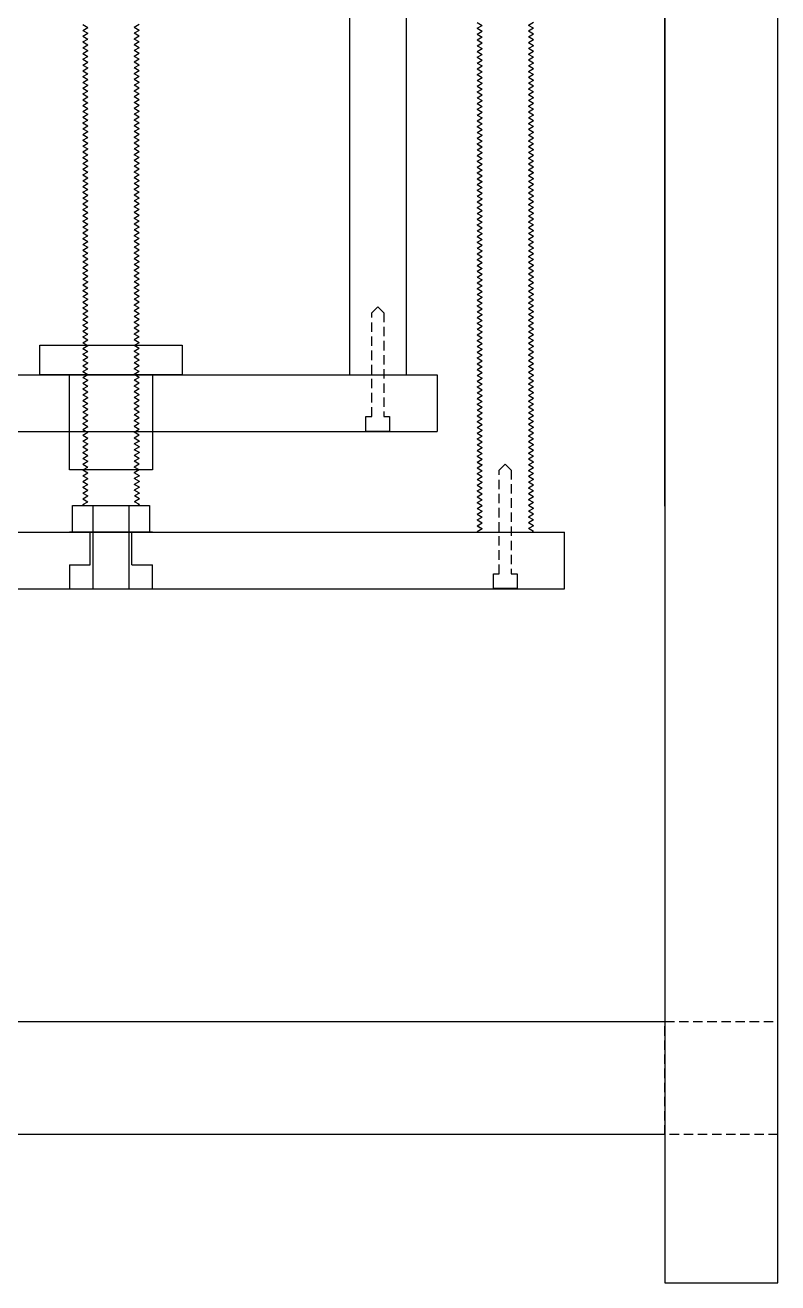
# Model space of a CAD drawing. Header units: centimetres. Extents: x -4347 to 28631, y 41590 to 109107.
# Drawn here: x 15240 to 15494, y 50086.8 to 50510.9 of the extents above; entities that cross this region are included whole.
import ezdxf

# ---------------------------------------------------------------- set-up
doc = ezdxf.new("R2010")
doc.units = ezdxf.units.CM
doc.header["$LTSCALE"] = 0.5
doc.linetypes.add('DASHED2', pattern=[9.525, 6.35, -3.175])

msp = doc.modelspace()

# ---------------------------------------------------------------- linework, layer by layer
for p, q in [((15455.882, 51248.694), (15455.882, 50086.794)), ((15493.982, 50086.794), (15493.982, 51248.694)), ((15349.457, 50932.944), (15349.457, 50392.944)), ((15368.507, 50932.944), (15368.507, 50392.944)), ((15455.882, 50348.694), (15455.882, 50798.694)), ((15259.457, 50511.044), (15261.149, 50510.067)), ((15259.457, 50509.094), (15261.149, 50510.071)), ((15278.507, 50511.044), (15276.815, 50510.067)), ((15278.507, 50509.094), (15276.815, 50510.071)), ((15392.465, 50511.735), (15394.157, 50510.758)), ((15392.465, 50509.785), (15394.157, 50510.762)), ((15392.465, 50509.785), (15394.157, 50508.808)), ((15411.515, 50511.735), (15409.823, 50510.758)), ((15411.515, 50509.785), (15409.823, 50510.762)), ((15411.515, 50509.785), (15409.823, 50508.808)), ((15259.457, 50509.094), (15261.149, 50508.117)), ((15259.457, 50507.144), (15261.149, 50508.121)), ((15259.457, 50507.144), (15261.149, 50506.167)), ((15259.457, 50505.194), (15261.149, 50506.171)), ((15278.507, 50509.094), (15276.815, 50508.117)), ((15278.507, 50507.144), (15276.815, 50508.121)), ((15278.507, 50507.144), (15276.815, 50506.167)), ((15278.507, 50505.194), (15276.815, 50506.171)), ((15392.465, 50507.835), (15394.157, 50508.812)), ((15392.465, 50507.835), (15394.157, 50506.858)), ((15392.465, 50505.885), (15394.157, 50506.862)), ((15392.465, 50505.885), (15394.157, 50504.908)), ((15411.515, 50507.835), (15409.823, 50508.812)), ((15411.515, 50507.835), (15409.823, 50506.858)), ((15411.515, 50505.885), (15409.823, 50506.862)), ((15411.515, 50505.885), (15409.823, 50504.908)), ((15259.457, 50505.194), (15261.149, 50504.217)), ((15259.457, 50503.244), (15261.149, 50504.221)), ((15259.457, 50503.244), (15261.149, 50502.267)), ((15259.457, 50501.294), (15261.149, 50502.271)), ((15259.457, 50501.294), (15261.149, 50500.317)), ((15278.507, 50505.194), (15276.815, 50504.217)), ((15278.507, 50503.244), (15276.815, 50504.221)), ((15278.507, 50503.244), (15276.815, 50502.267)), ((15278.507, 50501.294), (15276.815, 50502.271)), ((15278.507, 50501.294), (15276.815, 50500.317)), ((15392.465, 50503.935), (15394.157, 50504.912)), ((15392.465, 50503.935), (15394.157, 50502.958)), ((15392.465, 50501.985), (15394.157, 50502.962)), ((15392.465, 50501.985), (15394.157, 50501.008)), ((15411.515, 50503.935), (15409.823, 50504.912)), ((15411.515, 50503.935), (15409.823, 50502.958)), ((15411.515, 50501.985), (15409.823, 50502.962)), ((15411.515, 50501.985), (15409.823, 50501.008)), ((15259.457, 50499.344), (15261.149, 50500.321)), ((15259.457, 50499.344), (15261.149, 50498.367)), ((15259.457, 50497.394), (15261.149, 50498.371)), ((15259.457, 50497.394), (15261.149, 50496.417)), ((15278.507, 50499.344), (15276.815, 50500.321)), ((15278.507, 50499.344), (15276.815, 50498.367)), ((15278.507, 50497.394), (15276.815, 50498.371)), ((15278.507, 50497.394), (15276.815, 50496.417)), ((15392.465, 50500.035), (15394.157, 50501.012)), ((15392.465, 50500.035), (15394.157, 50499.058)), ((15392.465, 50498.085), (15394.157, 50499.062)), ((15392.465, 50498.085), (15394.157, 50497.108)), ((15392.465, 50496.135), (15394.157, 50497.112)), ((15411.515, 50500.035), (15409.823, 50501.012)), ((15411.515, 50500.035), (15409.823, 50499.058)), ((15411.515, 50498.085), (15409.823, 50499.062)), ((15411.515, 50498.085), (15409.823, 50497.108)), ((15411.515, 50496.135), (15409.823, 50497.112)), ((15259.457, 50495.444), (15261.149, 50496.421)), ((15259.457, 50495.444), (15261.149, 50494.467)), ((15259.457, 50493.494), (15261.149, 50494.471)), ((15259.457, 50493.494), (15261.149, 50492.517)), ((15278.507, 50495.444), (15276.815, 50496.421)), ((15278.507, 50495.444), (15276.815, 50494.467)), ((15278.507, 50493.494), (15276.815, 50494.471)), ((15278.507, 50493.494), (15276.815, 50492.517)), ((15392.465, 50496.135), (15394.157, 50495.158)), ((15392.465, 50494.185), (15394.157, 50495.162)), ((15392.465, 50494.185), (15394.157, 50493.208)), ((15392.465, 50492.235), (15394.157, 50493.212)), ((15411.515, 50496.135), (15409.823, 50495.158)), ((15411.515, 50494.185), (15409.823, 50495.162)), ((15411.515, 50494.185), (15409.823, 50493.208)), ((15411.515, 50492.235), (15409.823, 50493.212)), ((15259.457, 50491.544), (15261.149, 50492.521)), ((15259.457, 50491.544), (15261.149, 50490.567)), ((15259.457, 50489.594), (15261.149, 50490.571)), ((15259.457, 50489.594), (15261.149, 50488.617)), ((15259.457, 50487.644), (15261.149, 50488.621)), ((15278.507, 50491.544), (15276.815, 50492.521)), ((15278.507, 50491.544), (15276.815, 50490.567)), ((15278.507, 50489.594), (15276.815, 50490.571)), ((15278.507, 50489.594), (15276.815, 50488.617)), ((15278.507, 50487.644), (15276.815, 50488.621)), ((15392.465, 50492.235), (15394.157, 50491.258)), ((15392.465, 50490.285), (15394.157, 50491.262)), ((15392.465, 50490.285), (15394.157, 50489.308)), ((15392.465, 50488.335), (15394.157, 50489.312)), ((15411.515, 50492.235), (15409.823, 50491.258)), ((15411.515, 50490.285), (15409.823, 50491.262)), ((15411.515, 50490.285), (15409.823, 50489.308)), ((15411.515, 50488.335), (15409.823, 50489.312)), ((15259.457, 50487.644), (15261.149, 50486.667)), ((15259.457, 50485.694), (15261.149, 50486.671)), ((15259.457, 50485.694), (15261.149, 50484.717)), ((15259.461, 50483.742), (15261.153, 50484.719)), ((15278.504, 50483.742), (15276.812, 50484.719)), ((15278.507, 50487.644), (15276.815, 50486.667)), ((15278.507, 50485.694), (15276.815, 50486.671)), ((15278.507, 50485.694), (15276.815, 50484.717)), ((15392.465, 50488.335), (15394.157, 50487.358)), ((15392.465, 50486.385), (15394.157, 50487.362)), ((15392.465, 50486.385), (15394.157, 50485.408)), ((15392.465, 50484.435), (15394.157, 50485.412)), ((15392.465, 50484.435), (15394.157, 50483.458)), ((15411.515, 50488.335), (15409.823, 50487.358)), ((15411.515, 50486.385), (15409.823, 50487.362)), ((15411.515, 50486.385), (15409.823, 50485.408)), ((15411.515, 50484.435), (15409.823, 50485.412)), ((15411.515, 50484.435), (15409.823, 50483.458)), ((15259.461, 50483.742), (15261.153, 50482.766)), ((15259.461, 50481.792), (15261.153, 50482.769)), ((15259.461, 50481.792), (15261.153, 50480.816)), ((15259.461, 50479.842), (15261.153, 50480.819)), ((15278.504, 50483.742), (15276.812, 50482.766)), ((15278.504, 50481.792), (15276.812, 50482.769)), ((15278.504, 50481.792), (15276.812, 50480.816)), ((15278.504, 50479.842), (15276.812, 50480.819)), ((15392.465, 50482.485), (15394.157, 50483.462)), ((15392.465, 50482.485), (15394.157, 50481.508)), ((15392.465, 50480.535), (15394.157, 50481.512)), ((15392.465, 50480.535), (15394.157, 50479.558)), ((15411.515, 50482.485), (15409.823, 50483.462)), ((15411.515, 50482.485), (15409.823, 50481.508)), ((15411.515, 50480.535), (15409.823, 50481.512)), ((15411.515, 50480.535), (15409.823, 50479.558)), ((15259.461, 50479.842), (15261.153, 50478.866)), ((15259.461, 50477.892), (15261.153, 50478.869)), ((15259.461, 50477.892), (15259.937, 50477.617)), ((15259.461, 50477.892), (15261.153, 50476.916)), ((15259.461, 50475.942), (15261.153, 50476.919)), ((15259.461, 50475.942), (15261.153, 50474.966)), ((15278.504, 50479.842), (15276.812, 50478.866)), ((15278.504, 50477.892), (15276.812, 50478.869)), ((15278.511, 50477.892), (15276.818, 50476.916)), ((15278.511, 50475.942), (15276.818, 50476.919)), ((15278.511, 50475.942), (15276.818, 50474.966)), ((15278.504, 50477.892), (15278.028, 50477.617)), ((15392.465, 50478.585), (15394.157, 50479.562)), ((15392.465, 50478.585), (15394.157, 50477.608)), ((15392.465, 50476.635), (15394.157, 50477.612)), ((15392.465, 50476.635), (15394.157, 50475.658)), ((15411.515, 50478.585), (15409.823, 50479.562)), ((15411.515, 50478.585), (15409.823, 50477.608)), ((15411.515, 50476.635), (15409.823, 50477.612)), ((15411.515, 50476.635), (15409.823, 50475.658)), ((15259.461, 50473.992), (15261.153, 50474.969)), ((15259.461, 50473.992), (15261.153, 50473.016)), ((15259.461, 50472.042), (15261.153, 50473.019)), ((15259.461, 50472.042), (15261.153, 50471.066)), ((15278.511, 50473.992), (15276.818, 50474.969)), ((15278.511, 50473.992), (15276.818, 50473.016)), ((15278.511, 50472.042), (15276.818, 50473.019)), ((15278.511, 50472.042), (15276.818, 50471.066)), ((15392.465, 50474.689), (15394.157, 50475.666)), ((15392.465, 50474.685), (15394.157, 50475.662)), ((15392.465, 50474.689), (15394.157, 50473.712)), ((15392.465, 50474.685), (15394.157, 50473.708)), ((15392.465, 50472.739), (15394.157, 50473.716)), ((15392.465, 50472.735), (15394.157, 50473.712)), ((15392.465, 50472.739), (15394.157, 50471.762)), ((15392.465, 50472.735), (15394.157, 50471.758)), ((15392.465, 50470.789), (15394.157, 50471.766)), ((15392.465, 50470.785), (15394.157, 50471.762)), ((15411.515, 50474.685), (15409.823, 50475.662)), ((15411.515, 50474.685), (15409.823, 50473.708)), ((15411.515, 50472.739), (15409.823, 50473.716)), ((15411.515, 50472.735), (15409.823, 50473.712)), ((15411.515, 50472.739), (15409.823, 50471.762)), ((15411.515, 50472.735), (15409.823, 50471.758)), ((15411.515, 50470.789), (15409.823, 50471.766)), ((15411.515, 50470.785), (15409.823, 50471.762)), ((15259.461, 50470.092), (15261.153, 50471.069)), ((15259.461, 50470.092), (15261.153, 50469.116)), ((15259.461, 50468.142), (15261.153, 50469.119)), ((15259.461, 50468.142), (15261.153, 50467.166)), ((15278.511, 50470.092), (15276.818, 50471.069)), ((15278.511, 50470.092), (15276.818, 50469.116)), ((15278.511, 50468.142), (15276.818, 50469.119)), ((15278.511, 50468.142), (15276.818, 50467.166)), ((15392.465, 50470.789), (15394.157, 50469.812)), ((15392.465, 50470.785), (15393.674, 50470.087)), ((15392.465, 50468.839), (15394.157, 50469.816)), ((15392.465, 50468.839), (15394.157, 50467.862)), ((15392.465, 50466.889), (15394.157, 50467.866)), ((15411.515, 50470.789), (15409.823, 50469.812)), ((15411.515, 50468.839), (15409.823, 50469.816)), ((15411.515, 50468.839), (15409.823, 50467.862)), ((15411.515, 50466.889), (15409.823, 50467.866)), ((15411.515, 50470.785), (15410.306, 50470.087)), ((15259.461, 50466.192), (15261.153, 50467.169)), ((15259.461, 50466.192), (15261.153, 50465.216)), ((15259.461, 50464.242), (15261.153, 50465.219)), ((15259.461, 50464.242), (15261.153, 50463.266)), ((15259.461, 50462.292), (15261.153, 50463.269)), ((15278.511, 50466.192), (15276.818, 50467.169)), ((15278.511, 50466.192), (15276.818, 50465.216)), ((15278.511, 50464.242), (15276.818, 50465.219)), ((15278.511, 50464.242), (15276.818, 50463.266)), ((15278.511, 50462.292), (15276.818, 50463.269)), ((15392.465, 50466.889), (15394.157, 50465.912)), ((15392.465, 50464.939), (15394.157, 50465.916)), ((15392.465, 50464.939), (15394.157, 50463.962)), ((15392.465, 50462.989), (15394.157, 50463.966)), ((15392.465, 50462.989), (15394.157, 50462.012)), ((15411.515, 50466.889), (15409.823, 50465.912)), ((15411.515, 50464.939), (15409.823, 50465.916)), ((15411.515, 50464.939), (15409.823, 50463.962)), ((15411.515, 50462.989), (15409.823, 50463.966)), ((15411.515, 50462.989), (15409.823, 50462.012)), ((15259.461, 50462.292), (15261.153, 50461.316)), ((15259.461, 50460.342), (15261.153, 50461.319)), ((15259.461, 50460.342), (15261.153, 50459.366)), ((15259.461, 50458.392), (15261.153, 50459.369)), ((15278.511, 50462.292), (15276.818, 50461.316)), ((15278.511, 50460.342), (15276.818, 50461.319)), ((15278.511, 50460.342), (15276.818, 50459.366)), ((15278.511, 50458.392), (15276.818, 50459.369)), ((15392.465, 50462.985), (15394.157, 50462.008)), ((15392.465, 50462.981), (15394.157, 50462.004)), ((15392.465, 50461.039), (15394.157, 50462.016)), ((15392.465, 50461.035), (15394.157, 50462.012)), ((15392.465, 50461.031), (15394.157, 50462.008)), ((15392.465, 50461.039), (15393.674, 50460.341)), ((15392.465, 50461.035), (15394.157, 50460.058)), ((15392.465, 50461.031), (15394.157, 50460.054)), ((15392.465, 50459.085), (15394.157, 50460.062)), ((15392.465, 50459.081), (15394.157, 50460.058)), ((15392.465, 50459.085), (15394.157, 50458.108)), ((15392.465, 50459.081), (15393.674, 50458.383)), ((15411.515, 50461.039), (15409.823, 50462.016)), ((15411.515, 50461.035), (15409.823, 50462.012)), ((15411.515, 50461.031), (15409.823, 50462.008)), ((15411.515, 50461.035), (15409.823, 50460.058)), ((15411.515, 50461.031), (15409.823, 50460.054)), ((15411.515, 50459.085), (15409.823, 50460.062)), ((15411.515, 50459.081), (15409.823, 50460.058)), ((15411.515, 50459.085), (15409.823, 50458.108)), ((15411.515, 50461.039), (15410.306, 50460.341)), ((15411.515, 50459.081), (15410.306, 50458.383)), ((15259.461, 50458.392), (15261.153, 50457.416)), ((15259.461, 50456.442), (15261.153, 50457.419)), ((15259.461, 50456.442), (15261.153, 50455.466)), ((15259.461, 50454.492), (15261.153, 50455.469)), ((15278.511, 50458.392), (15276.818, 50457.416)), ((15278.511, 50456.442), (15276.818, 50457.419)), ((15278.511, 50456.442), (15276.818, 50455.466)), ((15278.511, 50454.492), (15276.818, 50455.469)), ((15392.465, 50457.135), (15394.157, 50458.112)), ((15392.465, 50457.135), (15394.157, 50456.158)), ((15392.465, 50455.185), (15394.157, 50456.162)), ((15392.465, 50455.185), (15394.157, 50454.208)), ((15393.78, 50457.894), (15394.157, 50458.112)), ((15410.199, 50457.894), (15409.823, 50458.112)), ((15411.515, 50457.135), (15409.823, 50458.112)), ((15411.515, 50457.135), (15409.823, 50456.158)), ((15411.515, 50455.185), (15409.823, 50456.162)), ((15411.515, 50455.185), (15409.823, 50454.208)), ((15259.461, 50454.492), (15261.153, 50453.516)), ((15259.462, 50454.491), (15261.154, 50453.514)), ((15259.462, 50452.541), (15261.154, 50453.517)), ((15259.462, 50452.541), (15261.154, 50451.564)), ((15259.462, 50450.591), (15261.154, 50451.567)), ((15259.462, 50450.591), (15261.154, 50449.614)), ((15278.511, 50454.492), (15276.818, 50453.516)), ((15278.512, 50454.491), (15276.82, 50453.514)), ((15278.512, 50452.541), (15276.82, 50453.517)), ((15278.512, 50452.541), (15276.82, 50451.564)), ((15278.512, 50450.591), (15276.82, 50451.567)), ((15278.512, 50450.591), (15276.82, 50449.614)), ((15392.465, 50453.235), (15394.157, 50454.212)), ((15392.465, 50453.235), (15394.157, 50452.258)), ((15392.465, 50451.285), (15394.157, 50452.262)), ((15392.465, 50451.285), (15394.157, 50450.308)), ((15392.465, 50449.335), (15394.157, 50450.312)), ((15411.515, 50453.235), (15409.823, 50454.212)), ((15411.515, 50453.235), (15409.823, 50452.258)), ((15411.515, 50451.285), (15409.823, 50452.262)), ((15411.515, 50451.285), (15409.823, 50450.308)), ((15411.515, 50449.335), (15409.823, 50450.312)), ((15259.462, 50448.641), (15261.154, 50449.617)), ((15259.462, 50448.641), (15261.154, 50447.664)), ((15259.462, 50446.691), (15261.154, 50447.667)), ((15259.462, 50446.691), (15261.154, 50445.714)), ((15278.512, 50448.641), (15276.82, 50449.617)), ((15278.512, 50448.641), (15276.82, 50447.664)), ((15278.512, 50446.691), (15276.82, 50447.667)), ((15278.512, 50446.691), (15276.82, 50445.714)), ((15392.465, 50449.335), (15394.157, 50448.358)), ((15392.465, 50447.385), (15394.157, 50448.362)), ((15392.465, 50447.385), (15394.157, 50446.408)), ((15392.465, 50445.435), (15394.157, 50446.412)), ((15411.515, 50449.335), (15409.823, 50448.358)), ((15411.515, 50447.385), (15409.823, 50448.362)), ((15411.515, 50447.385), (15409.823, 50446.408)), ((15411.515, 50445.435), (15409.823, 50446.412)), ((15259.462, 50444.741), (15261.154, 50445.717)), ((15259.462, 50444.741), (15261.154, 50443.764)), ((15259.462, 50442.791), (15261.154, 50443.767)), ((15259.462, 50442.791), (15261.154, 50441.814)), ((15259.462, 50440.841), (15261.154, 50441.817)), ((15278.512, 50444.741), (15276.82, 50445.717)), ((15278.512, 50444.741), (15276.82, 50443.764)), ((15278.512, 50442.791), (15276.82, 50443.767)), ((15278.512, 50442.791), (15276.82, 50441.814)), ((15278.512, 50440.841), (15276.82, 50441.817)), ((15392.465, 50445.435), (15394.157, 50444.458)), ((15392.465, 50443.485), (15394.157, 50444.462)), ((15392.465, 50443.485), (15394.157, 50442.508)), ((15392.465, 50441.535), (15394.157, 50442.512)), ((15411.515, 50445.435), (15409.823, 50444.458)), ((15411.515, 50443.485), (15409.823, 50444.462)), ((15411.515, 50443.485), (15409.823, 50442.508)), ((15411.515, 50441.535), (15409.823, 50442.512)), ((15259.462, 50440.841), (15261.154, 50439.864)), ((15259.462, 50438.891), (15261.154, 50439.867)), ((15259.462, 50438.891), (15261.154, 50437.914)), ((15259.462, 50436.941), (15261.154, 50437.917)), ((15278.512, 50440.841), (15276.82, 50439.864)), ((15278.512, 50438.891), (15276.82, 50439.867)), ((15278.512, 50438.891), (15276.82, 50437.914)), ((15278.512, 50436.941), (15276.82, 50437.917)), ((15392.465, 50441.535), (15394.157, 50440.558)), ((15392.465, 50439.585), (15394.157, 50440.562)), ((15392.465, 50439.585), (15394.157, 50438.608)), ((15392.465, 50437.635), (15394.157, 50438.612)), ((15392.465, 50437.635), (15394.157, 50436.658)), ((15411.515, 50441.535), (15409.823, 50440.558)), ((15411.515, 50439.585), (15409.823, 50440.562)), ((15411.515, 50439.585), (15409.823, 50438.608)), ((15411.515, 50437.635), (15409.823, 50438.612)), ((15411.515, 50437.635), (15409.823, 50436.658)), ((15259.462, 50436.941), (15261.154, 50435.964)), ((15259.462, 50434.991), (15261.154, 50435.967)), ((15259.462, 50434.991), (15261.154, 50434.014)), ((15259.462, 50433.041), (15261.154, 50434.017)), ((15278.512, 50436.941), (15276.82, 50435.964)), ((15278.512, 50434.991), (15276.82, 50435.967)), ((15278.512, 50434.991), (15276.82, 50434.014)), ((15278.512, 50433.041), (15276.82, 50434.017)), ((15392.468, 50435.683), (15394.16, 50436.66)), ((15392.468, 50435.683), (15394.16, 50434.706)), ((15392.468, 50433.733), (15394.16, 50434.71)), ((15392.468, 50433.733), (15394.16, 50432.756)), ((15411.512, 50435.683), (15409.82, 50436.66)), ((15411.512, 50435.683), (15409.82, 50434.706)), ((15411.512, 50433.733), (15409.82, 50434.71)), ((15411.512, 50433.733), (15409.82, 50432.756)), ((15259.462, 50433.041), (15261.154, 50432.064)), ((15259.462, 50431.091), (15261.154, 50432.067)), ((15259.462, 50431.091), (15261.154, 50430.114)), ((15259.462, 50429.141), (15261.154, 50430.117)), ((15259.462, 50429.141), (15261.154, 50428.164)), ((15278.512, 50433.041), (15276.82, 50432.064)), ((15278.512, 50431.091), (15276.82, 50432.067)), ((15278.512, 50431.091), (15276.82, 50430.114)), ((15278.512, 50429.141), (15276.82, 50430.117)), ((15278.512, 50429.141), (15276.82, 50428.164)), ((15392.468, 50431.783), (15394.16, 50432.76)), ((15392.468, 50431.783), (15394.16, 50430.806)), ((15392.468, 50429.833), (15394.16, 50430.81)), ((15392.468, 50429.833), (15392.945, 50429.558)), ((15392.468, 50429.833), (15394.16, 50428.856)), ((15411.512, 50431.783), (15409.82, 50432.76)), ((15411.512, 50431.783), (15409.82, 50430.806)), ((15411.512, 50429.833), (15409.82, 50430.81)), ((15411.518, 50429.833), (15409.826, 50428.856)), ((15411.512, 50429.833), (15411.035, 50429.558)), ((15259.462, 50427.191), (15261.154, 50428.167)), ((15259.462, 50427.191), (15261.154, 50426.214)), ((15259.462, 50425.241), (15261.154, 50426.217)), ((15259.462, 50425.241), (15261.154, 50424.264)), ((15278.512, 50427.191), (15276.82, 50428.167)), ((15278.512, 50427.191), (15276.82, 50426.214)), ((15278.512, 50425.241), (15276.82, 50426.217)), ((15278.512, 50425.241), (15276.82, 50424.264)), ((15392.468, 50427.883), (15394.16, 50428.86)), ((15392.468, 50427.883), (15394.16, 50426.906)), ((15392.468, 50425.933), (15394.16, 50426.91)), ((15392.468, 50425.933), (15394.16, 50424.956)), ((15392.468, 50423.983), (15394.16, 50424.96)), ((15411.518, 50427.883), (15409.826, 50428.86)), ((15411.518, 50427.883), (15409.826, 50426.906)), ((15411.518, 50425.933), (15409.826, 50426.91)), ((15411.518, 50425.933), (15409.826, 50424.956)), ((15411.518, 50423.983), (15409.826, 50424.96)), ((15259.462, 50423.291), (15261.154, 50424.267)), ((15259.462, 50423.291), (15261.154, 50422.314)), ((15259.462, 50421.341), (15261.154, 50422.317)), ((15259.462, 50421.341), (15261.154, 50420.364)), ((15278.512, 50423.291), (15276.82, 50424.267)), ((15278.512, 50423.291), (15276.82, 50422.314)), ((15278.512, 50421.341), (15276.82, 50422.317)), ((15278.512, 50421.341), (15276.82, 50420.364)), ((15392.468, 50423.983), (15394.16, 50423.006)), ((15392.468, 50422.033), (15394.16, 50423.01)), ((15392.468, 50422.033), (15394.16, 50421.056)), ((15392.468, 50420.083), (15394.16, 50421.06)), ((15411.518, 50423.983), (15409.826, 50423.006)), ((15411.518, 50422.033), (15409.826, 50423.01)), ((15411.518, 50422.033), (15409.826, 50421.056)), ((15411.518, 50420.083), (15409.826, 50421.06)), ((15259.462, 50419.391), (15261.154, 50420.367)), ((15259.462, 50419.391), (15261.154, 50418.414)), ((15259.462, 50417.441), (15261.154, 50418.417)), ((15259.462, 50417.441), (15261.154, 50416.464)), ((15259.462, 50415.491), (15261.154, 50416.467)), ((15278.512, 50419.391), (15276.82, 50420.367)), ((15278.512, 50419.391), (15276.82, 50418.414)), ((15278.512, 50417.441), (15276.82, 50418.417)), ((15278.512, 50417.441), (15276.82, 50416.464)), ((15278.512, 50415.491), (15276.82, 50416.467)), ((15392.468, 50420.083), (15394.16, 50419.106)), ((15392.468, 50418.133), (15394.16, 50419.11)), ((15392.468, 50418.133), (15394.16, 50417.156)), ((15392.468, 50416.183), (15394.16, 50417.16)), ((15411.518, 50420.083), (15409.826, 50419.106)), ((15411.518, 50418.133), (15409.826, 50419.11)), ((15411.518, 50418.133), (15409.826, 50417.156)), ((15411.518, 50416.183), (15409.826, 50417.16)), ((15259.462, 50415.491), (15261.154, 50414.514)), ((15259.462, 50413.541), (15261.154, 50414.517)), ((15259.462, 50413.541), (15261.154, 50412.564)), ((15259.462, 50411.591), (15261.154, 50412.567)), ((15278.512, 50415.491), (15276.82, 50414.514)), ((15278.512, 50413.541), (15276.82, 50414.517)), ((15278.512, 50413.541), (15276.82, 50412.564)), ((15278.512, 50411.591), (15276.82, 50412.567)), ((15356.982, 50413.894), (15358.982, 50415.894)), ((15358.982, 50415.894), (15360.982, 50413.894)), ((15392.468, 50416.183), (15394.16, 50415.206)), ((15392.468, 50414.233), (15394.16, 50415.21)), ((15392.468, 50414.233), (15394.16, 50413.256)), ((15392.468, 50412.283), (15394.16, 50413.26)), ((15392.468, 50412.283), (15394.16, 50411.306)), ((15411.518, 50416.183), (15409.826, 50415.206)), ((15411.518, 50414.233), (15409.826, 50415.21)), ((15411.518, 50414.233), (15409.826, 50413.256)), ((15411.518, 50412.283), (15409.826, 50413.26)), ((15411.518, 50412.283), (15409.826, 50411.306)), ((15259.462, 50411.591), (15261.154, 50410.614)), ((15259.462, 50409.641), (15261.154, 50410.617)), ((15259.462, 50409.641), (15261.154, 50408.664)), ((15259.462, 50407.691), (15261.154, 50408.667)), ((15278.512, 50411.591), (15276.82, 50410.614)), ((15278.512, 50409.641), (15276.82, 50410.617)), ((15278.512, 50409.641), (15276.82, 50408.664)), ((15278.512, 50407.691), (15276.82, 50408.667)), ((15392.468, 50410.333), (15394.16, 50411.31)), ((15392.468, 50410.333), (15394.16, 50409.356)), ((15392.468, 50408.383), (15394.16, 50409.36)), ((15392.468, 50408.383), (15394.16, 50407.406)), ((15411.518, 50410.333), (15409.826, 50411.31)), ((15411.518, 50410.333), (15409.826, 50409.356)), ((15411.518, 50408.383), (15409.826, 50409.36)), ((15411.518, 50408.383), (15409.826, 50407.406)), ((15259.462, 50407.691), (15261.154, 50406.714)), ((15259.462, 50405.741), (15261.154, 50406.717)), ((15259.462, 50405.741), (15261.154, 50404.764)), ((15259.462, 50403.791), (15261.154, 50404.767)), ((15259.462, 50403.791), (15261.154, 50402.814)), ((15278.512, 50407.691), (15276.82, 50406.714)), ((15278.512, 50405.741), (15276.82, 50406.717)), ((15278.512, 50405.741), (15276.82, 50404.764)), ((15278.512, 50403.791), (15276.82, 50404.767)), ((15278.512, 50403.791), (15276.82, 50402.814)), ((15392.468, 50406.433), (15394.16, 50407.41)), ((15392.468, 50406.433), (15394.16, 50405.456)), ((15392.468, 50404.479), (15394.16, 50405.456)), ((15392.468, 50404.479), (15394.16, 50403.502)), ((15411.518, 50406.433), (15409.826, 50407.41)), ((15411.518, 50406.433), (15409.826, 50405.456)), ((15411.518, 50404.479), (15409.826, 50405.456)), ((15411.518, 50404.479), (15409.826, 50403.502)), ((15244.982, 50392.944), (15244.982, 50402.944)), ((15244.982, 50402.944), (15292.982, 50402.944)), ((15259.462, 50401.841), (15261.154, 50402.817)), ((15259.462, 50401.841), (15261.154, 50400.864)), ((15259.462, 50399.891), (15261.154, 50400.867)), ((15259.462, 50399.891), (15261.154, 50398.914)), ((15278.512, 50401.841), (15276.82, 50402.817)), ((15278.512, 50401.841), (15276.82, 50400.864)), ((15278.512, 50399.891), (15276.82, 50400.867)), ((15278.512, 50399.891), (15276.82, 50398.914)), ((15292.982, 50402.944), (15292.982, 50392.944)), ((15392.468, 50402.529), (15394.16, 50403.506)), ((15392.468, 50402.529), (15394.16, 50401.552)), ((15392.468, 50400.579), (15394.16, 50401.556)), ((15392.468, 50400.579), (15394.16, 50399.602)), ((15392.468, 50398.629), (15394.16, 50399.606)), ((15411.518, 50402.529), (15409.826, 50403.506)), ((15411.518, 50402.529), (15409.826, 50401.552)), ((15411.518, 50400.579), (15409.826, 50401.556)), ((15411.518, 50400.579), (15409.826, 50399.602)), ((15411.518, 50398.629), (15409.826, 50399.606)), ((15259.465, 50397.939), (15261.157, 50398.916)), ((15259.465, 50397.939), (15261.157, 50396.962)), ((15259.465, 50395.989), (15261.157, 50396.966)), ((15259.465, 50395.989), (15261.157, 50395.012)), ((15278.508, 50397.939), (15276.816, 50398.916)), ((15278.508, 50397.939), (15276.816, 50396.962)), ((15278.508, 50395.989), (15276.816, 50396.966)), ((15278.508, 50395.989), (15276.816, 50395.012)), ((15392.468, 50398.629), (15394.16, 50397.652)), ((15392.468, 50396.679), (15394.16, 50397.656)), ((15392.468, 50396.679), (15394.16, 50395.702)), ((15392.468, 50394.729), (15394.16, 50395.706)), ((15411.518, 50398.629), (15409.826, 50397.652)), ((15411.518, 50396.679), (15409.826, 50397.656)), ((15411.518, 50396.679), (15409.826, 50395.702)), ((15411.518, 50394.729), (15409.826, 50395.706)), ((15158.982, 50392.944), (15378.982, 50392.944)), ((15292.982, 50392.944), (15244.982, 50392.944)), ((15246.982, 50392.944), (15251.982, 50392.944)), ((15254.982, 50392.944), (15282.982, 50392.944)), ((15254.982, 50360.944), (15254.982, 50392.944)), ((15259.465, 50394.039), (15261.157, 50395.016)), ((15259.465, 50394.039), (15261.157, 50393.062)), ((15259.465, 50392.089), (15261.157, 50393.066)), ((15259.465, 50392.089), (15259.941, 50391.814)), ((15259.465, 50392.089), (15261.157, 50391.112)), ((15259.465, 50390.139), (15261.157, 50391.116)), ((15278.508, 50394.039), (15276.816, 50395.016)), ((15278.508, 50394.039), (15276.816, 50393.062)), ((15278.508, 50392.089), (15276.816, 50393.066)), ((15278.515, 50392.089), (15276.823, 50391.112)), ((15278.515, 50390.139), (15276.823, 50391.116)), ((15278.508, 50392.089), (15278.032, 50391.814)), ((15282.982, 50392.944), (15282.982, 50360.944)), ((15285.982, 50392.944), (15290.982, 50392.944)), ((15378.982, 50392.944), (15378.982, 50373.894)), ((15392.468, 50394.729), (15394.16, 50393.752)), ((15392.468, 50392.779), (15394.16, 50393.756)), ((15392.468, 50392.779), (15394.16, 50391.802)), ((15392.468, 50390.829), (15394.16, 50391.806)), ((15411.518, 50394.729), (15409.826, 50393.752)), ((15411.518, 50392.779), (15409.826, 50393.756)), ((15411.518, 50392.779), (15409.826, 50391.802)), ((15411.518, 50390.829), (15409.826, 50391.806)), ((15259.465, 50390.139), (15261.157, 50389.162)), ((15259.465, 50388.189), (15261.157, 50389.166)), ((15259.465, 50388.189), (15261.157, 50387.212)), ((15259.465, 50386.239), (15261.157, 50387.216)), ((15278.515, 50390.139), (15276.823, 50389.162)), ((15278.515, 50388.189), (15276.823, 50389.166)), ((15278.515, 50388.189), (15276.823, 50387.212)), ((15278.515, 50386.239), (15276.823, 50387.216)), ((15392.468, 50390.829), (15394.16, 50389.852)), ((15392.468, 50388.879), (15394.16, 50389.856)), ((15392.468, 50388.879), (15394.16, 50387.902)), ((15392.468, 50386.929), (15394.16, 50387.906)), ((15392.468, 50386.929), (15394.16, 50385.952)), ((15411.518, 50390.829), (15409.826, 50389.852)), ((15411.518, 50388.879), (15409.826, 50389.856)), ((15411.518, 50388.879), (15409.826, 50387.902)), ((15411.518, 50386.929), (15409.826, 50387.906)), ((15411.518, 50386.929), (15409.826, 50385.952)), ((15259.465, 50386.239), (15261.157, 50385.262)), ((15259.465, 50384.289), (15261.157, 50385.266)), ((15259.465, 50384.289), (15261.157, 50383.312)), ((15259.465, 50382.339), (15261.157, 50383.316)), ((15278.515, 50386.239), (15276.823, 50385.262)), ((15278.515, 50384.289), (15276.823, 50385.266)), ((15278.515, 50384.289), (15276.823, 50383.312)), ((15278.515, 50382.339), (15276.823, 50383.316)), ((15392.468, 50384.979), (15394.16, 50385.956)), ((15392.468, 50384.979), (15394.16, 50384.002)), ((15392.468, 50383.029), (15394.16, 50384.006)), ((15392.468, 50383.029), (15394.16, 50382.052)), ((15411.518, 50384.979), (15409.826, 50385.956)), ((15411.518, 50384.979), (15409.826, 50384.002)), ((15411.518, 50383.029), (15409.826, 50384.006)), ((15411.518, 50383.029), (15409.826, 50382.052)), ((15259.465, 50382.339), (15261.157, 50381.362)), ((15259.465, 50382.339), (15261.157, 50381.362)), ((15259.465, 50380.389), (15261.157, 50381.366)), ((15259.465, 50380.389), (15261.157, 50379.412)), ((15259.465, 50378.439), (15261.157, 50379.416)), ((15259.465, 50378.439), (15261.157, 50377.462)), ((15278.515, 50382.339), (15276.823, 50381.362)), ((15278.515, 50382.339), (15276.823, 50381.362)), ((15278.515, 50380.389), (15276.823, 50381.366)), ((15278.515, 50380.389), (15276.823, 50379.412)), ((15278.515, 50378.439), (15276.823, 50379.416)), ((15278.515, 50378.439), (15276.823, 50377.462)), ((15354.982, 50373.894), (15354.982, 50378.894)), ((15354.982, 50378.894), (15356.982, 50378.894)), ((15360.982, 50378.894), (15362.982, 50378.894)), ((15362.982, 50378.894), (15362.982, 50373.894)), ((15392.468, 50381.079), (15394.16, 50382.056)), ((15392.468, 50381.079), (15394.16, 50380.102)), ((15392.468, 50379.129), (15394.16, 50380.106)), ((15392.468, 50379.129), (15394.16, 50378.152)), ((15411.518, 50381.079), (15409.826, 50382.056)), ((15411.518, 50381.079), (15409.826, 50380.102)), ((15411.518, 50379.129), (15409.826, 50380.106)), ((15411.518, 50379.129), (15409.826, 50378.152)), ((15259.468, 50376.487), (15261.16, 50377.464)), ((15259.468, 50376.487), (15261.16, 50375.51)), ((15259.468, 50374.537), (15261.16, 50375.514)), ((15259.468, 50374.537), (15261.16, 50373.56)), ((15278.512, 50376.487), (15276.82, 50377.464)), ((15278.512, 50376.487), (15276.82, 50375.51)), ((15278.512, 50374.537), (15276.82, 50375.514)), ((15278.512, 50374.537), (15276.82, 50373.56)), ((15392.468, 50377.179), (15394.16, 50378.156)), ((15392.468, 50377.179), (15394.16, 50376.202)), ((15392.468, 50375.229), (15394.16, 50376.206)), ((15392.468, 50375.229), (15394.16, 50374.252)), ((15392.468, 50373.279), (15394.16, 50374.256)), ((15411.518, 50377.179), (15409.826, 50378.156)), ((15411.518, 50377.179), (15409.826, 50376.202)), ((15411.518, 50375.229), (15409.826, 50376.206)), ((15411.518, 50375.229), (15409.826, 50374.252)), ((15411.518, 50373.279), (15409.826, 50374.256)), ((15158.982, 50373.894), (15378.982, 50373.894)), ((15259.468, 50372.587), (15261.16, 50373.564)), ((15259.468, 50372.587), (15261.16, 50371.61)), ((15259.468, 50370.637), (15261.16, 50371.614)), ((15259.468, 50370.637), (15259.945, 50370.362)), ((15259.468, 50370.637), (15261.16, 50369.66)), ((15278.512, 50372.587), (15276.82, 50373.564)), ((15278.512, 50372.587), (15276.82, 50371.61)), ((15278.512, 50370.637), (15276.82, 50371.614)), ((15278.518, 50370.637), (15276.826, 50369.66)), ((15278.512, 50370.637), (15278.035, 50370.362)), ((15362.982, 50373.894), (15354.982, 50373.894)), ((15392.468, 50373.279), (15394.16, 50372.302)), ((15392.468, 50371.329), (15394.16, 50372.306)), ((15392.468, 50371.329), (15394.16, 50370.352)), ((15392.468, 50369.379), (15394.16, 50370.356)), ((15411.518, 50373.279), (15409.826, 50372.302)), ((15411.518, 50371.329), (15409.826, 50372.306)), ((15411.518, 50371.329), (15409.826, 50370.352)), ((15411.518, 50369.379), (15409.826, 50370.356)), ((15259.468, 50368.687), (15261.16, 50369.664)), ((15259.468, 50368.687), (15261.16, 50367.71)), ((15259.468, 50366.737), (15261.16, 50367.714)), ((15259.468, 50366.737), (15261.16, 50365.76)), ((15259.471, 50364.785), (15261.164, 50365.762)), ((15278.515, 50364.785), (15276.823, 50365.762)), ((15278.518, 50368.687), (15276.826, 50369.664)), ((15278.518, 50368.687), (15276.826, 50367.71)), ((15278.518, 50366.737), (15276.826, 50367.714)), ((15278.518, 50366.737), (15276.826, 50365.76)), ((15392.468, 50369.379), (15394.16, 50368.402)), ((15392.468, 50367.433), (15394.16, 50368.41)), ((15392.468, 50367.429), (15394.16, 50368.406)), ((15392.468, 50367.433), (15394.16, 50366.456)), ((15392.468, 50367.429), (15394.16, 50366.452)), ((15392.468, 50365.483), (15394.16, 50366.46)), ((15392.468, 50365.479), (15394.16, 50366.456)), ((15392.468, 50365.483), (15394.16, 50364.506)), ((15392.468, 50365.479), (15394.16, 50364.502)), ((15411.518, 50369.379), (15409.826, 50368.402)), ((15411.518, 50367.429), (15409.826, 50368.406)), ((15411.518, 50367.429), (15409.826, 50366.452)), ((15411.518, 50365.483), (15409.826, 50366.46)), ((15411.518, 50365.479), (15409.826, 50366.456)), ((15411.518, 50365.483), (15409.826, 50364.506)), ((15411.518, 50365.479), (15409.826, 50364.502)), ((15259.471, 50364.785), (15261.164, 50363.808)), ((15259.471, 50362.835), (15261.164, 50363.812)), ((15259.471, 50362.835), (15261.164, 50361.858)), ((15259.471, 50360.885), (15261.164, 50361.862)), ((15278.515, 50364.785), (15276.823, 50363.808)), ((15278.515, 50362.835), (15276.823, 50363.812)), ((15278.515, 50362.835), (15276.823, 50361.858)), ((15278.515, 50360.885), (15276.823, 50361.862)), ((15392.468, 50363.533), (15394.16, 50364.51)), ((15392.468, 50363.529), (15394.16, 50364.506)), ((15392.468, 50363.533), (15394.16, 50362.556)), ((15392.468, 50363.529), (15393.677, 50362.831)), ((15392.468, 50361.583), (15394.16, 50362.56)), ((15392.468, 50361.583), (15394.16, 50360.606)), ((15399.982, 50360.844), (15401.982, 50362.844)), ((15401.982, 50362.844), (15399.982, 50360.844)), ((15401.982, 50362.844), (15403.982, 50360.844)), ((15403.982, 50360.844), (15401.982, 50362.844)), ((15411.518, 50363.533), (15409.826, 50364.51)), ((15411.518, 50363.529), (15409.826, 50364.506)), ((15411.518, 50363.533), (15409.826, 50362.556)), ((15411.518, 50361.583), (15409.826, 50362.56)), ((15411.518, 50361.583), (15409.826, 50360.606)), ((15411.518, 50363.529), (15410.309, 50362.831)), ((15282.982, 50360.944), (15254.982, 50360.944)), ((15259.471, 50360.885), (15261.164, 50359.908)), ((15259.475, 50358.937), (15261.167, 50359.914)), ((15259.475, 50358.937), (15261.167, 50357.96)), ((15259.475, 50356.987), (15261.167, 50357.964)), ((15259.475, 50356.987), (15261.167, 50356.01)), ((15261.133, 50359.894), (15261.164, 50359.912)), ((15278.515, 50360.885), (15276.823, 50359.908)), ((15276.853, 50359.894), (15276.823, 50359.912)), ((15278.518, 50358.937), (15276.826, 50359.914)), ((15278.518, 50358.937), (15276.826, 50357.96)), ((15278.518, 50356.987), (15276.826, 50357.964)), ((15278.518, 50356.987), (15276.826, 50356.01)), ((15392.468, 50359.633), (15394.16, 50360.61)), ((15392.468, 50359.633), (15394.16, 50358.656)), ((15392.468, 50357.683), (15394.16, 50358.66)), ((15392.468, 50357.683), (15394.16, 50356.706)), ((15411.518, 50359.633), (15409.826, 50360.61)), ((15411.518, 50359.633), (15409.826, 50358.656)), ((15411.518, 50357.683), (15409.826, 50358.66)), ((15411.518, 50357.683), (15409.826, 50356.706)), ((15259.475, 50355.037), (15261.167, 50356.014)), ((15259.475, 50355.037), (15261.167, 50354.06)), ((15259.475, 50353.087), (15261.167, 50354.064)), ((15259.475, 50353.087), (15259.951, 50352.812)), ((15259.475, 50353.087), (15261.167, 50352.11)), ((15278.518, 50355.037), (15276.826, 50356.014)), ((15278.518, 50355.037), (15276.826, 50354.06)), ((15278.518, 50353.087), (15276.826, 50354.064)), ((15278.525, 50353.087), (15276.833, 50352.11)), ((15278.518, 50353.087), (15278.042, 50352.812)), ((15392.468, 50355.733), (15394.16, 50356.71)), ((15392.468, 50355.733), (15394.16, 50354.756)), ((15392.468, 50355.729), (15394.16, 50354.752)), ((15392.468, 50355.725), (15394.16, 50354.748)), ((15392.468, 50353.783), (15394.16, 50354.76)), ((15392.468, 50353.783), (15394.16, 50352.806)), ((15392.468, 50351.833), (15394.16, 50352.81)), ((15411.518, 50355.733), (15409.826, 50356.71)), ((15411.518, 50355.733), (15409.826, 50354.756)), ((15411.518, 50353.783), (15409.826, 50354.76)), ((15411.518, 50353.783), (15409.826, 50352.806)), ((15411.518, 50351.833), (15409.826, 50352.81)), ((15255.982, 50339.944), (15255.982, 50348.944)), ((15255.982, 50348.944), (15281.982, 50348.944)), ((15259.475, 50351.137), (15261.167, 50352.114)), ((15259.475, 50351.137), (15261.167, 50350.16)), ((15259.475, 50349.187), (15261.167, 50350.164)), ((15259.475, 50349.187), (15259.895, 50348.944)), ((15262.982, 50320.844), (15262.982, 50348.944)), ((15274.982, 50348.944), (15274.982, 50320.844)), ((15278.525, 50351.137), (15276.833, 50352.114)), ((15278.525, 50351.137), (15276.833, 50350.16)), ((15278.525, 50349.187), (15276.833, 50350.164)), ((15278.525, 50349.187), (15278.105, 50348.944)), ((15281.982, 50348.944), (15281.982, 50339.944)), ((15392.468, 50351.833), (15394.16, 50350.856)), ((15392.468, 50351.833), (15394.16, 50350.856)), ((15392.468, 50349.883), (15394.16, 50350.86)), ((15392.468, 50349.883), (15394.16, 50348.906)), ((15392.468, 50347.933), (15394.16, 50348.91)), ((15411.518, 50351.833), (15409.826, 50350.856)), ((15411.518, 50351.833), (15409.826, 50350.856)), ((15411.518, 50349.883), (15409.826, 50350.86)), ((15411.518, 50349.883), (15409.826, 50348.906)), ((15411.518, 50347.933), (15409.826, 50348.91)), ((15392.468, 50347.933), (15394.16, 50346.956)), ((15392.468, 50345.987), (15394.16, 50346.964)), ((15392.468, 50345.983), (15394.16, 50346.96)), ((15392.468, 50345.987), (15394.16, 50345.01)), ((15392.468, 50345.983), (15394.16, 50345.006)), ((15392.468, 50344.037), (15394.16, 50345.014)), ((15392.468, 50344.033), (15394.16, 50345.01)), ((15411.518, 50347.933), (15409.826, 50346.956)), ((15411.518, 50345.983), (15409.826, 50346.96)), ((15411.518, 50345.983), (15409.826, 50345.006)), ((15411.518, 50344.037), (15409.826, 50345.014)), ((15411.518, 50344.033), (15409.826, 50345.01)), ((15392.468, 50344.037), (15394.16, 50343.06)), ((15392.468, 50344.033), (15394.16, 50343.056)), ((15392.468, 50342.087), (15394.16, 50343.064)), ((15392.468, 50342.083), (15394.16, 50343.06)), ((15392.468, 50342.087), (15394.16, 50341.11)), ((15392.468, 50342.083), (15393.677, 50341.385)), ((15392.468, 50340.137), (15394.16, 50341.114)), ((15392.468, 50340.137), (15392.801, 50339.944)), ((15411.518, 50344.037), (15409.826, 50343.06)), ((15411.518, 50344.033), (15409.826, 50343.056)), ((15411.518, 50342.087), (15409.826, 50343.064)), ((15411.518, 50342.083), (15409.826, 50343.06)), ((15411.518, 50342.087), (15409.826, 50341.11)), ((15411.518, 50340.137), (15409.826, 50341.114)), ((15411.518, 50342.083), (15410.309, 50341.385)), ((15411.518, 50340.137), (15411.185, 50339.944)), ((15115.982, 50339.894), (15421.982, 50339.894)), ((15282.972, 50339.944), (15254.992, 50339.944)), ((15281.982, 50339.944), (15255.982, 50339.944)), ((15257.982, 50339.944), (15279.982, 50339.944)), ((15261.982, 50328.894), (15261.982, 50339.944)), ((15275.982, 50328.894), (15275.982, 50339.944)), ((15421.982, 50320.844), (15421.982, 50339.894)), ((15254.992, 50328.894), (15254.992, 50320.894)), ((15254.992, 50328.894), (15261.982, 50328.894)), ((15275.982, 50328.894), (15282.972, 50328.894)), ((15282.972, 50320.894), (15282.972, 50328.894)), ((15397.982, 50320.894), (15397.982, 50325.894)), ((15397.982, 50325.894), (15399.982, 50325.894)), ((15403.982, 50325.844), (15405.982, 50325.844)), ((15405.982, 50325.844), (15405.982, 50320.844)), ((15115.982, 50320.844), (15421.982, 50320.844)), ((15405.982, 50320.894), (15397.982, 50320.894)), ((15032.082, 50174.894), (15455.882, 50174.894)), ((15455.882, 50136.794), (15032.082, 50136.794)), ((15455.882, 50086.794), (15493.982, 50086.794))]:
    msp.add_line(p, q)
at = {"linetype": 'DASHED2'}
for p, q in [((15356.982, 50378.894), (15356.982, 50413.894)), ((15360.982, 50413.894), (15360.982, 50378.894)), ((15399.982, 50325.844), (15399.982, 50360.844)), ((15403.982, 50360.844), (15403.982, 50325.844)), ((15455.882, 50136.794), (15455.882, 50174.894)), ((15455.882, 50174.894), (15493.982, 50174.894)), ((15455.882, 50174.894), (15455.882, 50136.794)), ((15493.982, 50136.794), (15455.882, 50136.794))]:
    msp.add_line(p, q, dxfattribs=at)

doc.saveas('drawing.dxf')
